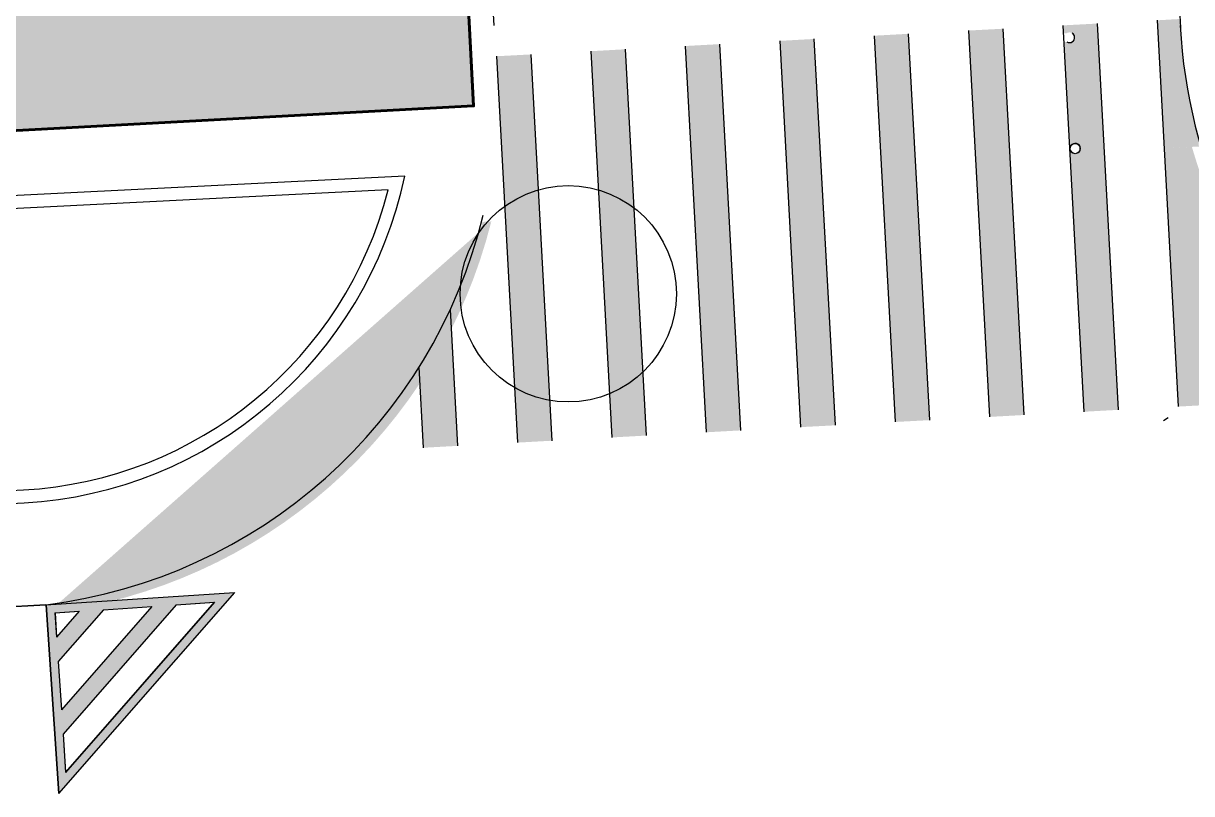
# Model space of a CAD drawing. Header units: millimetres. Extents: x 34038 to 35840, y 10511 to 10922.
# Drawn here: x 34276.26 to 34289.85, y 10790.72 to 10799.68 of the extents above; entities that cross this region are included whole.
import ezdxf

# ---------------------------------------------------------------- set-up
doc = ezdxf.new("R2010")
doc.units = ezdxf.units.MM
for name, color, linetype in [('_0', 7, 'Continuous'), ('GUIA', 7, 'Continuous'), ('MANTER', 150, 'Continuous'), ('PINTURA BRANCA', 7, 'Continuous'), ('piso2', 2, 'Continuous')]:
    doc.layers.add(name, color=color, linetype=linetype)
doc.layers.add('PROJEÇÃO DAS EDIFICAÇÕES', color=4, linetype='Continuous', lineweight=60)

# ---------------------------------------------------------------- blocks, each defined once
blk = doc.blocks.new('23')
at = {"layer": 'PINTURA BRANCA'}
h = blk.add_hatch(color=256, dxfattribs=at)
h.paths.add_polyline_path([(730.608, 869.115), (732.022, 867.701), (732.466, 867.701), (730.608, 869.559)], flags=16)
h.paths.add_polyline_path([(730.608, 868.832), (731.739, 867.701), (731.173, 867.701), (730.608, 868.266)], flags=16)
h.paths.add_polyline_path([(730.608, 867.984), (730.891, 867.701), (730.608, 867.701)], flags=16)
h.paths.add_polyline_path([(730.508, 869.801), (732.708, 867.601), (730.508, 867.601)])
edge = h.paths.add_edge_path(flags=0)
edge.add_line((730.608, 869.226), (730.608, 869.559))
for p, q in [((730.508, 867.601), (730.508, 869.801)), ((730.508, 869.801), (732.708, 867.601)), ((730.608, 869.115), (730.608, 869.559)), ((730.608, 869.226), (730.608, 869.559)), ((730.608, 869.559), (732.466, 867.701)), ((730.608, 869.115), (732.022, 867.701)), ((730.608, 868.266), (730.608, 868.832)), ((730.608, 868.832), (731.739, 867.701)), ((730.608, 868.266), (731.173, 867.701)), ((730.608, 867.701), (730.608, 867.984)), ((730.608, 867.984), (730.891, 867.701)), ((730.508, 867.601), (732.708, 867.601)), ((730.608, 867.701), (730.891, 867.701)), ((731.173, 867.701), (731.739, 867.701)), ((732.022, 867.701), (732.466, 867.701))]:
    blk.add_line(p, q, dxfattribs=at)

msp = doc.modelspace()

# ---------------------------------------------------------------- hatches: boundary and pattern name
at = {"layer": 'MANTER'}
h = msp.add_hatch(color=170, dxfattribs=at)
h.dxf.hatch_style = 1
h.paths.add_polyline_path([(34278.958, 10847.748), (34269.1, 10847.325), (34269.374, 10842.234), (34266.138, 10842.06), (34265.849, 10847.335), (34255.969, 10846.794), (34256.246, 10841.644), (34254.926, 10841.58), (34254.686, 10846.484), (34242.715, 10845.898), (34242.978, 10840.994), (34242.627, 10840.978), (34245.048, 10796.763), (34259.128, 10797.52), (34257.176, 10833.166), (34267.578, 10833.726), (34269.495, 10798.077), (34281.496, 10798.722)])
at = {"layer": 'PINTURA BRANCA'}
h = msp.add_hatch(color=256, dxfattribs=at)
h.paths.add_polyline_path([(34282.188, 10798.895), (34281.789, 10798.874), (34281.794, 10798.775), (34282.193, 10798.796)])
h.paths.add_polyline_path([(34283.297, 10798.755), (34282.898, 10798.734), (34282.963, 10797.542), (34283.362, 10797.564)])
h.paths.add_polyline_path([(34291.165, 10795.882), (34291.156, 10796.044, -0.02977), (34290.725, 10796.613), (34290.735, 10796.421, 0.028282)])
h.paths.add_polyline_path([(34290.797, 10795.285), (34291.197, 10795.307), (34291.165, 10795.882, -0.028282), (34290.735, 10796.421)])
h.paths.add_polyline_path([(34289.951, 10797.941, -0.013093), (34289.854, 10798.246), (34289.535, 10798.229), (34289.699, 10795.225), (34290.098, 10795.247)])
h.paths.add_polyline_path([(34288.836, 10798.193), (34288.531, 10798.177, -0.301511), (34288.465, 10798.174), (34288.437, 10798.173), (34288.6, 10795.165), (34289, 10795.187)])
h.paths.add_polyline_path([(34287.502, 10795.105), (34287.901, 10795.127), (34287.738, 10798.136), (34287.599, 10798.129), (34287.527, 10799.521), (34287.662, 10799.528), (34287.657, 10799.62), (34287.257, 10799.599)])
h.paths.add_polyline_path([(34286.404, 10795.046), (34286.803, 10795.067), (34286.558, 10799.561), (34286.159, 10799.539)])
h.paths.add_polyline_path([(34285.46, 10799.501), (34285.061, 10799.479), (34285.305, 10794.986), (34285.705, 10795.007)])
h.paths.add_polyline_path([(34284.362, 10799.441), (34283.962, 10799.419), (34284.207, 10794.926), (34284.606, 10794.948)])
h.paths.add_polyline_path([(34283.368, 10797.464), (34282.968, 10797.442), (34283.109, 10794.866), (34283.508, 10794.888)])
h.paths.add_polyline_path([(34282.01, 10794.806), (34282.41, 10794.828), (34282.269, 10797.406), (34281.87, 10797.386)])
h.paths.add_polyline_path([(34282.199, 10798.696), (34281.876, 10798.679, -0.023646), (34281.831, 10798.104), (34281.864, 10797.483), (34282.264, 10797.504)])
h.paths.add_polyline_path([(34282.165, 10799.321), (34281.765, 10799.3), (34281.789, 10798.874), (34282.188, 10798.895)])
h.paths.add_polyline_path([(34282.199, 10798.696), (34282.193, 10798.796), (34281.794, 10798.775), (34281.831, 10798.104, 0.023646), (34281.876, 10798.679)])
h.paths.add_polyline_path([(34282.269, 10797.406), (34282.264, 10797.504), (34281.864, 10797.483), (34281.87, 10797.386)])
h.paths.add_polyline_path([(34282.963, 10797.542), (34282.968, 10797.442), (34283.368, 10797.464), (34283.362, 10797.564)])
h.paths.add_polyline_path([(34282.892, 10798.834), (34282.898, 10798.734), (34283.297, 10798.755), (34283.292, 10798.855)])
h.paths.add_polyline_path([(34282.887, 10798.931), (34282.892, 10798.834), (34283.292, 10798.855), (34283.287, 10798.952)])
h.paths.add_polyline_path([(34283.287, 10798.952), (34283.263, 10799.381), (34282.864, 10799.359), (34282.887, 10798.931)])
h.paths.add_polyline_path([(34287.632, 10799.426), (34287.667, 10799.428), (34287.662, 10799.528), (34287.527, 10799.521), (34287.599, 10798.129), (34287.738, 10798.136), (34287.732, 10798.236), (34287.694, 10798.234)], flags=17)
h.paths.add_polyline_path([(34287.667, 10799.428), (34287.632, 10799.426), (34287.694, 10798.234), (34287.732, 10798.236)], flags=16)
h.paths.add_polyline_path([(34288.555, 10798.226, -0.237732), (34288.531, 10798.177), (34288.836, 10798.193), (34288.766, 10799.485), (34288.464, 10799.469, -0.301511), (34288.398, 10799.466), (34288.366, 10799.464), (34288.431, 10798.272), (34288.46, 10798.274, -0.301511), (34288.526, 10798.277, -0.265118)])
h.paths.add_polyline_path([(34288.76, 10799.585), (34288.755, 10799.68), (34288.356, 10799.659), (34288.361, 10799.564), (34288.393, 10799.566, -0.301511), (34288.459, 10799.569)])
h.paths.add_polyline_path([(34288.766, 10799.485), (34288.76, 10799.585), (34288.459, 10799.569, -0.265118), (34288.489, 10799.518, -0.237732), (34288.464, 10799.469)])
h.paths.add_polyline_path([(34289.935, 10798.25), (34289.929, 10798.347, -0.054485), (34289.72, 10799.634), (34289.459, 10799.621), (34289.535, 10798.229)])
h.paths.add_polyline_path([(34289.454, 10799.718), (34289.459, 10799.621), (34289.72, 10799.634, -0.000944), (34289.719, 10799.657), (34289.715, 10799.733)])
h.paths.add_polyline_path([(34281.236, 10796.147, -0.030275), (34280.87, 10795.511), (34280.912, 10794.746), (34281.311, 10794.768)])
h.paths.add_polyline_path([(34280.861, 10795.682), (34280.87, 10795.511, 0.030275), (34281.236, 10796.147), (34281.225, 10796.353, -0.031857)])
h = msp.add_hatch(color=2, dxfattribs=at)
edge = h.paths.add_edge_path()
edge.add_line((34281.6, 10797.373), (34281.701, 10797.378))
edge.add_arc((34275.81, 10798.855), 6.074, 276.9006, 345.9178, ccw=False)
edge.add_line((34276.54, 10792.826), (34276.534, 10792.92))
edge.add_arc((34275.792, 10798.872), 5.998, 277.1037, 345.5227)
h = msp.add_hatch(color=256, dxfattribs=at)
h.paths.add_polyline_path([(34278.036, 10792.919), (34276.719, 10791.414), (34276.748, 10790.97), (34278.479, 10792.948)], flags=16)
h.paths.add_polyline_path([(34277.753, 10792.9), (34276.7, 10791.696), (34276.662, 10792.26), (34277.189, 10792.862)], flags=16)
h.paths.add_polyline_path([(34276.907, 10792.844), (34276.643, 10792.543), (34276.624, 10792.825)], flags=16)
h.paths.add_polyline_path([(34278.713, 10793.064), (34276.664, 10790.723), (34276.518, 10792.918)])
edge = h.paths.add_edge_path(flags=0)
edge.add_line((34278.146, 10792.926), (34278.479, 10792.948))
h = msp.add_hatch(color=256, dxfattribs=at)
h.paths.add_polyline_path([(34278.036, 10792.919), (34276.719, 10791.414), (34276.748, 10790.97), (34278.479, 10792.948)], flags=16)
h.paths.add_polyline_path([(34277.753, 10792.9), (34276.7, 10791.696), (34276.662, 10792.26), (34277.189, 10792.862)], flags=16)
h.paths.add_polyline_path([(34276.907, 10792.844), (34276.643, 10792.543), (34276.624, 10792.825)], flags=16)
h.paths.add_polyline_path([(34278.713, 10793.064), (34276.664, 10790.723), (34276.518, 10792.918)])
edge = h.paths.add_edge_path(flags=0)
edge.add_line((34278.146, 10792.926), (34278.479, 10792.948))
h = msp.add_hatch(color=256, dxfattribs=at)
h.paths.add_polyline_path([(34278.036, 10792.919), (34276.719, 10791.414), (34276.748, 10790.97), (34278.479, 10792.948)], flags=16)
h.paths.add_polyline_path([(34277.753, 10792.9), (34276.7, 10791.696), (34276.662, 10792.26), (34277.189, 10792.862)], flags=16)
h.paths.add_polyline_path([(34276.907, 10792.844), (34276.643, 10792.543), (34276.624, 10792.825)], flags=16)
h.paths.add_polyline_path([(34278.713, 10793.064), (34276.664, 10790.723), (34276.518, 10792.918)])
edge = h.paths.add_edge_path(flags=0)
edge.add_line((34278.146, 10792.926), (34278.479, 10792.948))
h = msp.add_hatch(color=256, dxfattribs=at)
h.paths.add_polyline_path([(34278.036, 10792.919), (34276.719, 10791.414), (34276.748, 10790.97), (34278.479, 10792.948)], flags=16)
h.paths.add_polyline_path([(34277.753, 10792.9), (34276.7, 10791.696), (34276.662, 10792.26), (34277.189, 10792.862)], flags=16)
h.paths.add_polyline_path([(34276.907, 10792.844), (34276.643, 10792.543), (34276.624, 10792.825)], flags=16)
h.paths.add_polyline_path([(34278.713, 10793.064), (34276.664, 10790.723), (34276.518, 10792.918)])
edge = h.paths.add_edge_path(flags=0)
edge.add_line((34278.146, 10792.926), (34278.479, 10792.948))
h = msp.add_hatch(color=256, dxfattribs=at)
h.paths.add_polyline_path([(34278.036, 10792.919), (34276.719, 10791.414), (34276.748, 10790.97), (34278.479, 10792.948)], flags=16)
h.paths.add_polyline_path([(34277.753, 10792.9), (34276.7, 10791.696), (34276.662, 10792.26), (34277.189, 10792.862)], flags=16)
h.paths.add_polyline_path([(34276.907, 10792.844), (34276.643, 10792.543), (34276.624, 10792.825)], flags=16)
h.paths.add_polyline_path([(34278.713, 10793.064), (34276.664, 10790.723), (34276.518, 10792.918)])
edge = h.paths.add_edge_path(flags=0)
edge.add_line((34278.146, 10792.926), (34278.479, 10792.948))
h = msp.add_hatch(color=256, dxfattribs=at)
h.paths.add_polyline_path([(34278.036, 10792.919), (34276.719, 10791.414), (34276.748, 10790.97), (34278.479, 10792.948)], flags=16)
h.paths.add_polyline_path([(34277.753, 10792.9), (34276.7, 10791.696), (34276.662, 10792.26), (34277.189, 10792.862)], flags=16)
h.paths.add_polyline_path([(34276.907, 10792.844), (34276.643, 10792.543), (34276.624, 10792.825)], flags=16)
h.paths.add_polyline_path([(34278.713, 10793.064), (34276.664, 10790.723), (34276.518, 10792.918)])
edge = h.paths.add_edge_path(flags=0)
edge.add_line((34278.146, 10792.926), (34278.479, 10792.948))
h = msp.add_hatch(color=256, dxfattribs=at)
h.paths.add_polyline_path([(34278.036, 10792.919), (34276.719, 10791.414), (34276.748, 10790.97), (34278.479, 10792.948)], flags=16)
h.paths.add_polyline_path([(34277.753, 10792.9), (34276.7, 10791.696), (34276.662, 10792.26), (34277.189, 10792.862)], flags=16)
h.paths.add_polyline_path([(34276.907, 10792.844), (34276.643, 10792.543), (34276.624, 10792.825)], flags=16)
h.paths.add_polyline_path([(34278.713, 10793.064), (34276.664, 10790.723), (34276.518, 10792.918)])
edge = h.paths.add_edge_path(flags=0)
edge.add_line((34278.146, 10792.926), (34278.479, 10792.948))
h = msp.add_hatch(color=256, dxfattribs=at)
h.paths.add_polyline_path([(34278.036, 10792.919), (34276.719, 10791.414), (34276.748, 10790.97), (34278.479, 10792.948)], flags=16)
h.paths.add_polyline_path([(34277.753, 10792.9), (34276.7, 10791.696), (34276.662, 10792.26), (34277.189, 10792.862)], flags=16)
h.paths.add_polyline_path([(34276.907, 10792.844), (34276.643, 10792.543), (34276.624, 10792.825)], flags=16)
h.paths.add_polyline_path([(34278.713, 10793.064), (34276.664, 10790.723), (34276.518, 10792.918)])
edge = h.paths.add_edge_path(flags=0)
edge.add_line((34278.146, 10792.926), (34278.479, 10792.948))
h = msp.add_hatch(color=256, dxfattribs=at)
h.paths.add_polyline_path([(34278.036, 10792.919), (34276.719, 10791.414), (34276.748, 10790.97), (34278.479, 10792.948)], flags=16)
h.paths.add_polyline_path([(34277.753, 10792.9), (34276.7, 10791.696), (34276.662, 10792.26), (34277.189, 10792.862)], flags=16)
h.paths.add_polyline_path([(34276.907, 10792.844), (34276.643, 10792.543), (34276.624, 10792.825)], flags=16)
h.paths.add_polyline_path([(34278.713, 10793.064), (34276.664, 10790.723), (34276.518, 10792.918)])
edge = h.paths.add_edge_path(flags=0)
edge.add_line((34278.146, 10792.926), (34278.479, 10792.948))
h = msp.add_hatch(color=256, dxfattribs=at)
h.paths.add_polyline_path([(34278.036, 10792.919), (34276.719, 10791.414), (34276.748, 10790.97), (34278.479, 10792.948)], flags=16)
h.paths.add_polyline_path([(34277.753, 10792.9), (34276.7, 10791.696), (34276.662, 10792.26), (34277.189, 10792.862)], flags=16)
h.paths.add_polyline_path([(34276.907, 10792.844), (34276.643, 10792.543), (34276.624, 10792.825)], flags=16)
h.paths.add_polyline_path([(34278.713, 10793.064), (34276.664, 10790.723), (34276.518, 10792.918)])
edge = h.paths.add_edge_path(flags=0)
edge.add_line((34278.146, 10792.926), (34278.479, 10792.948))
h = msp.add_hatch(color=256, dxfattribs=at)
h.paths.add_polyline_path([(34278.036, 10792.919), (34276.719, 10791.414), (34276.748, 10790.97), (34278.479, 10792.948)], flags=16)
h.paths.add_polyline_path([(34277.753, 10792.9), (34276.7, 10791.696), (34276.662, 10792.26), (34277.189, 10792.862)], flags=16)
h.paths.add_polyline_path([(34276.907, 10792.844), (34276.643, 10792.543), (34276.624, 10792.825)], flags=16)
h.paths.add_polyline_path([(34278.713, 10793.064), (34276.664, 10790.723), (34276.518, 10792.918)])
edge = h.paths.add_edge_path(flags=0)
edge.add_line((34278.146, 10792.926), (34278.479, 10792.948))
h = msp.add_hatch(color=256, dxfattribs=at)
h.paths.add_polyline_path([(34278.036, 10792.919), (34276.719, 10791.414), (34276.748, 10790.97), (34278.479, 10792.948)], flags=16)
h.paths.add_polyline_path([(34277.753, 10792.9), (34276.7, 10791.696), (34276.662, 10792.26), (34277.189, 10792.862)], flags=16)
h.paths.add_polyline_path([(34276.907, 10792.844), (34276.643, 10792.543), (34276.624, 10792.825)], flags=16)
h.paths.add_polyline_path([(34278.713, 10793.064), (34276.664, 10790.723), (34276.518, 10792.918)])
edge = h.paths.add_edge_path(flags=0)
edge.add_line((34278.146, 10792.926), (34278.479, 10792.948))
h = msp.add_hatch(color=256, dxfattribs=at)
h.paths.add_polyline_path([(34278.036, 10792.919), (34276.719, 10791.414), (34276.748, 10790.97), (34278.479, 10792.948)], flags=16)
h.paths.add_polyline_path([(34277.753, 10792.9), (34276.7, 10791.696), (34276.662, 10792.26), (34277.189, 10792.862)], flags=16)
h.paths.add_polyline_path([(34276.907, 10792.844), (34276.643, 10792.543), (34276.624, 10792.825)], flags=16)
h.paths.add_polyline_path([(34278.713, 10793.064), (34276.664, 10790.723), (34276.518, 10792.918)])
edge = h.paths.add_edge_path(flags=0)
edge.add_line((34278.146, 10792.926), (34278.479, 10792.948))
h = msp.add_hatch(color=256, dxfattribs=at)
h.paths.add_polyline_path([(34278.036, 10792.919), (34276.719, 10791.414), (34276.748, 10790.97), (34278.479, 10792.948)], flags=16)
h.paths.add_polyline_path([(34277.753, 10792.9), (34276.7, 10791.696), (34276.662, 10792.26), (34277.189, 10792.862)], flags=16)
h.paths.add_polyline_path([(34276.907, 10792.844), (34276.643, 10792.543), (34276.624, 10792.825)], flags=16)
h.paths.add_polyline_path([(34278.713, 10793.064), (34276.664, 10790.723), (34276.518, 10792.918)])
edge = h.paths.add_edge_path(flags=0)
edge.add_line((34278.146, 10792.926), (34278.479, 10792.948))
h = msp.add_hatch(color=256, dxfattribs=at)
h.paths.add_polyline_path([(34278.036, 10792.919), (34276.719, 10791.414), (34276.748, 10790.97), (34278.479, 10792.948)], flags=16)
h.paths.add_polyline_path([(34277.753, 10792.9), (34276.7, 10791.696), (34276.662, 10792.26), (34277.189, 10792.862)], flags=16)
h.paths.add_polyline_path([(34276.907, 10792.844), (34276.643, 10792.543), (34276.624, 10792.825)], flags=16)
h.paths.add_polyline_path([(34278.713, 10793.064), (34276.664, 10790.723), (34276.518, 10792.918)])
edge = h.paths.add_edge_path(flags=0)
edge.add_line((34278.146, 10792.926), (34278.479, 10792.948))
h = msp.add_hatch(color=256, dxfattribs=at)
h.paths.add_polyline_path([(34278.036, 10792.919), (34276.719, 10791.414), (34276.748, 10790.97), (34278.479, 10792.948)], flags=16)
h.paths.add_polyline_path([(34277.753, 10792.9), (34276.7, 10791.696), (34276.662, 10792.26), (34277.189, 10792.862)], flags=16)
h.paths.add_polyline_path([(34276.907, 10792.844), (34276.643, 10792.543), (34276.624, 10792.825)], flags=16)
h.paths.add_polyline_path([(34278.713, 10793.064), (34276.664, 10790.723), (34276.518, 10792.918)])
edge = h.paths.add_edge_path(flags=0)
edge.add_line((34278.146, 10792.926), (34278.479, 10792.948))
h = msp.add_hatch(color=256, dxfattribs=at)
h.paths.add_polyline_path([(34278.036, 10792.919), (34276.719, 10791.414), (34276.748, 10790.97), (34278.479, 10792.948)], flags=16)
h.paths.add_polyline_path([(34277.753, 10792.9), (34276.7, 10791.696), (34276.662, 10792.26), (34277.189, 10792.862)], flags=16)
h.paths.add_polyline_path([(34276.907, 10792.844), (34276.643, 10792.543), (34276.624, 10792.825)], flags=16)
h.paths.add_polyline_path([(34278.713, 10793.064), (34276.664, 10790.723), (34276.518, 10792.918)])
edge = h.paths.add_edge_path(flags=0)
edge.add_line((34278.146, 10792.926), (34278.479, 10792.948))
h = msp.add_hatch(color=256, dxfattribs=at)
h.paths.add_polyline_path([(34278.036, 10792.919), (34276.719, 10791.414), (34276.748, 10790.97), (34278.479, 10792.948)], flags=16)
h.paths.add_polyline_path([(34277.753, 10792.9), (34276.7, 10791.696), (34276.662, 10792.26), (34277.189, 10792.862)], flags=16)
h.paths.add_polyline_path([(34276.907, 10792.844), (34276.643, 10792.543), (34276.624, 10792.825)], flags=16)
h.paths.add_polyline_path([(34278.713, 10793.064), (34276.664, 10790.723), (34276.518, 10792.918)])
edge = h.paths.add_edge_path(flags=0)
edge.add_line((34278.146, 10792.926), (34278.479, 10792.948))
h = msp.add_hatch(color=256, dxfattribs=at)
h.paths.add_polyline_path([(34278.036, 10792.919), (34276.719, 10791.414), (34276.748, 10790.97), (34278.479, 10792.948)], flags=16)
h.paths.add_polyline_path([(34277.753, 10792.9), (34276.7, 10791.696), (34276.662, 10792.26), (34277.189, 10792.862)], flags=16)
h.paths.add_polyline_path([(34276.907, 10792.844), (34276.643, 10792.543), (34276.624, 10792.825)], flags=16)
h.paths.add_polyline_path([(34278.713, 10793.064), (34276.664, 10790.723), (34276.518, 10792.918)])
edge = h.paths.add_edge_path(flags=0)
edge.add_line((34278.146, 10792.926), (34278.479, 10792.948))
h = msp.add_hatch(color=256, dxfattribs=at)
h.paths.add_polyline_path([(34278.036, 10792.919), (34276.719, 10791.414), (34276.748, 10790.97), (34278.479, 10792.948)], flags=16)
h.paths.add_polyline_path([(34277.753, 10792.9), (34276.7, 10791.696), (34276.662, 10792.26), (34277.189, 10792.862)], flags=16)
h.paths.add_polyline_path([(34276.907, 10792.844), (34276.643, 10792.543), (34276.624, 10792.825)], flags=16)
h.paths.add_polyline_path([(34278.713, 10793.064), (34276.664, 10790.723), (34276.518, 10792.918)])
edge = h.paths.add_edge_path(flags=0)
edge.add_line((34278.146, 10792.926), (34278.479, 10792.948))
h = msp.add_hatch(color=256, dxfattribs=at)
h.paths.add_polyline_path([(34278.036, 10792.919), (34276.719, 10791.414), (34276.748, 10790.97), (34278.479, 10792.948)], flags=16)
h.paths.add_polyline_path([(34277.753, 10792.9), (34276.7, 10791.696), (34276.662, 10792.26), (34277.189, 10792.862)], flags=16)
h.paths.add_polyline_path([(34276.907, 10792.844), (34276.643, 10792.543), (34276.624, 10792.825)], flags=16)
h.paths.add_polyline_path([(34278.713, 10793.064), (34276.664, 10790.723), (34276.518, 10792.918)])
edge = h.paths.add_edge_path(flags=0)
edge.add_line((34278.146, 10792.926), (34278.479, 10792.948))
h = msp.add_hatch(color=256, dxfattribs=at)
h.paths.add_polyline_path([(34278.036, 10792.919), (34276.719, 10791.414), (34276.748, 10790.97), (34278.479, 10792.948)], flags=16)
h.paths.add_polyline_path([(34277.753, 10792.9), (34276.7, 10791.696), (34276.662, 10792.26), (34277.189, 10792.862)], flags=16)
h.paths.add_polyline_path([(34276.907, 10792.844), (34276.643, 10792.543), (34276.624, 10792.825)], flags=16)
h.paths.add_polyline_path([(34278.713, 10793.064), (34276.664, 10790.723), (34276.518, 10792.918)])
edge = h.paths.add_edge_path(flags=0)
edge.add_line((34278.146, 10792.926), (34278.479, 10792.948))
h = msp.add_hatch(color=256, dxfattribs=at)
h.paths.add_polyline_path([(34278.036, 10792.919), (34276.719, 10791.414), (34276.748, 10790.97), (34278.479, 10792.948)], flags=16)
h.paths.add_polyline_path([(34277.753, 10792.9), (34276.7, 10791.696), (34276.662, 10792.26), (34277.189, 10792.862)], flags=16)
h.paths.add_polyline_path([(34276.907, 10792.844), (34276.643, 10792.543), (34276.624, 10792.825)], flags=16)
h.paths.add_polyline_path([(34278.713, 10793.064), (34276.664, 10790.723), (34276.518, 10792.918)])
edge = h.paths.add_edge_path(flags=0)
edge.add_line((34278.146, 10792.926), (34278.479, 10792.948))
h = msp.add_hatch(color=256, dxfattribs=at)
h.paths.add_polyline_path([(34278.036, 10792.919), (34276.719, 10791.414), (34276.748, 10790.97), (34278.479, 10792.948)], flags=16)
h.paths.add_polyline_path([(34277.753, 10792.9), (34276.7, 10791.696), (34276.662, 10792.26), (34277.189, 10792.862)], flags=16)
h.paths.add_polyline_path([(34276.907, 10792.844), (34276.643, 10792.543), (34276.624, 10792.825)], flags=16)
h.paths.add_polyline_path([(34278.713, 10793.064), (34276.664, 10790.723), (34276.518, 10792.918)])
edge = h.paths.add_edge_path(flags=0)
edge.add_line((34278.146, 10792.926), (34278.479, 10792.948))
h = msp.add_hatch(color=256, dxfattribs=at)
h.paths.add_polyline_path([(34278.036, 10792.919), (34276.719, 10791.414), (34276.748, 10790.97), (34278.479, 10792.948)], flags=16)
h.paths.add_polyline_path([(34277.753, 10792.9), (34276.7, 10791.696), (34276.662, 10792.26), (34277.189, 10792.862)], flags=16)
h.paths.add_polyline_path([(34276.907, 10792.844), (34276.643, 10792.543), (34276.624, 10792.825)], flags=16)
h.paths.add_polyline_path([(34278.713, 10793.064), (34276.664, 10790.723), (34276.518, 10792.918)])
edge = h.paths.add_edge_path(flags=0)
edge.add_line((34278.146, 10792.926), (34278.479, 10792.948))
h = msp.add_hatch(color=256, dxfattribs=at)
h.paths.add_polyline_path([(34278.036, 10792.919), (34276.719, 10791.414), (34276.748, 10790.97), (34278.479, 10792.948)], flags=16)
h.paths.add_polyline_path([(34277.753, 10792.9), (34276.7, 10791.696), (34276.662, 10792.26), (34277.189, 10792.862)], flags=16)
h.paths.add_polyline_path([(34276.907, 10792.844), (34276.643, 10792.543), (34276.624, 10792.825)], flags=16)
h.paths.add_polyline_path([(34278.713, 10793.064), (34276.664, 10790.723), (34276.518, 10792.918)])
edge = h.paths.add_edge_path(flags=0)
edge.add_line((34278.146, 10792.926), (34278.479, 10792.948))
h = msp.add_hatch(color=256, dxfattribs=at)
h.paths.add_polyline_path([(34278.036, 10792.919), (34276.719, 10791.414), (34276.748, 10790.97), (34278.479, 10792.948)], flags=16)
h.paths.add_polyline_path([(34277.753, 10792.9), (34276.7, 10791.696), (34276.662, 10792.26), (34277.189, 10792.862)], flags=16)
h.paths.add_polyline_path([(34276.907, 10792.844), (34276.643, 10792.543), (34276.624, 10792.825)], flags=16)
h.paths.add_polyline_path([(34278.713, 10793.064), (34276.664, 10790.723), (34276.518, 10792.918)])
edge = h.paths.add_edge_path(flags=0)
edge.add_line((34278.146, 10792.926), (34278.479, 10792.948))
h = msp.add_hatch(color=256, dxfattribs=at)
h.paths.add_polyline_path([(34278.036, 10792.919), (34276.719, 10791.414), (34276.748, 10790.97), (34278.479, 10792.948)], flags=16)
h.paths.add_polyline_path([(34277.753, 10792.9), (34276.7, 10791.696), (34276.662, 10792.26), (34277.189, 10792.862)], flags=16)
h.paths.add_polyline_path([(34276.907, 10792.844), (34276.643, 10792.543), (34276.624, 10792.825)], flags=16)
h.paths.add_polyline_path([(34278.713, 10793.064), (34276.664, 10790.723), (34276.518, 10792.918)])
edge = h.paths.add_edge_path(flags=0)
edge.add_line((34278.146, 10792.926), (34278.479, 10792.948))
h = msp.add_hatch(color=256, dxfattribs=at)
h.paths.add_polyline_path([(34278.036, 10792.919), (34276.719, 10791.414), (34276.748, 10790.97), (34278.479, 10792.948)], flags=16)
h.paths.add_polyline_path([(34277.753, 10792.9), (34276.7, 10791.696), (34276.662, 10792.26), (34277.189, 10792.862)], flags=16)
h.paths.add_polyline_path([(34276.907, 10792.844), (34276.643, 10792.543), (34276.624, 10792.825)], flags=16)
h.paths.add_polyline_path([(34278.713, 10793.064), (34276.664, 10790.723), (34276.518, 10792.918)])
edge = h.paths.add_edge_path(flags=0)
edge.add_line((34278.146, 10792.926), (34278.479, 10792.948))
h = msp.add_hatch(color=256, dxfattribs=at)
h.paths.add_polyline_path([(34278.036, 10792.919), (34276.719, 10791.414), (34276.748, 10790.97), (34278.479, 10792.948)], flags=16)
h.paths.add_polyline_path([(34277.753, 10792.9), (34276.7, 10791.696), (34276.662, 10792.26), (34277.189, 10792.862)], flags=16)
h.paths.add_polyline_path([(34276.907, 10792.844), (34276.643, 10792.543), (34276.624, 10792.825)], flags=16)
h.paths.add_polyline_path([(34278.713, 10793.064), (34276.664, 10790.723), (34276.518, 10792.918)])
edge = h.paths.add_edge_path(flags=0)
edge.add_line((34278.146, 10792.926), (34278.479, 10792.948))
h = msp.add_hatch(color=256, dxfattribs=at)
h.paths.add_polyline_path([(34278.036, 10792.919), (34276.719, 10791.414), (34276.748, 10790.97), (34278.479, 10792.948)], flags=16)
h.paths.add_polyline_path([(34277.753, 10792.9), (34276.7, 10791.696), (34276.662, 10792.26), (34277.189, 10792.862)], flags=16)
h.paths.add_polyline_path([(34276.907, 10792.844), (34276.643, 10792.543), (34276.624, 10792.825)], flags=16)
h.paths.add_polyline_path([(34278.713, 10793.064), (34276.664, 10790.723), (34276.518, 10792.918)])
edge = h.paths.add_edge_path(flags=0)
edge.add_line((34278.146, 10792.926), (34278.479, 10792.948))
h = msp.add_hatch(color=256, dxfattribs=at)
h.paths.add_polyline_path([(34278.036, 10792.919), (34276.719, 10791.414), (34276.748, 10790.97), (34278.479, 10792.948)], flags=16)
h.paths.add_polyline_path([(34277.753, 10792.9), (34276.7, 10791.696), (34276.662, 10792.26), (34277.189, 10792.862)], flags=16)
h.paths.add_polyline_path([(34276.907, 10792.844), (34276.643, 10792.543), (34276.624, 10792.825)], flags=16)
h.paths.add_polyline_path([(34278.713, 10793.064), (34276.664, 10790.723), (34276.518, 10792.918)])
edge = h.paths.add_edge_path(flags=0)
edge.add_line((34278.146, 10792.926), (34278.479, 10792.948))

# ---------------------------------------------------------------- linework, layer by layer
at = {"color": 7}
for p, q in [((34280.694, 10797.905), (34270.243, 10797.383)), ((34280.502, 10797.745), (34270.4, 10797.24))]:
    msp.add_line(p, q, dxfattribs=at)
at = {"layer": '_0'}
for q in [(34271.677, 10792.649), (34276.669, 10790.724), (34276.669, 10790.724)]:
    msp.add_line((34276.518, 10792.918), q, dxfattribs=at)
at = {"layer": 'GUIA'}
msp.add_line((34286.625, 10859.653), (34289.72, 10799.633), dxfattribs=at)
at = {"layer": 'GUIA', "color": 7, "linetype": 'Continuous'}
for p, q in [((34270.563, 10793.938), (34276.257, 10794.256)), ((34270.421, 10793.78), (34276.265, 10794.106))]:
    msp.add_line(p, q, dxfattribs=at)
at = {"layer": 'GUIA', "linetype": 'Continuous'}
msp.add_line((34269.134, 10792.507), (34276.518, 10792.918), dxfattribs=at)
at = {"layer": 'GUIA', "color": 7, "linetype": 'Continuous'}
for radius, end in [(4.8, 348.0581), (4.65, 345.6438)]:
    msp.add_arc((34275.998, 10798.898), radius, 273.1941, end, dxfattribs=at)
at = {"layer": 'MANTER'}
msp.add_lwpolyline([(34269.495, 10798.077), (34281.496, 10798.722), (34278.958, 10847.748), (34269.1, 10847.325), (34269.374, 10842.234), (34266.138, 10842.06), (34265.849, 10847.335), (34255.969, 10846.794), (34256.246, 10841.644), (34254.926, 10841.58), (34254.686, 10846.484), (34242.715, 10845.898), (34242.978, 10840.994), (34242.627, 10840.978), (34245.048, 10796.763), (34259.128, 10797.52), (34257.176, 10833.166), (34267.578, 10833.726), (34269.495, 10798.077)], dxfattribs=at)
at = {"layer": 'PINTURA BRANCA'}
for p, q in [((34279.014, 10849.528), (34281.73, 10799.659)), ((34289.579, 10795.093), (34289.525, 10795.061)), ((34276.518, 10792.918), (34278.713, 10793.064)), ((34276.518, 10792.918), (34278.713, 10793.064)), ((34276.518, 10792.918), (34278.713, 10793.064)), ((34276.518, 10792.918), (34278.713, 10793.064)), ((34276.518, 10792.918), (34278.713, 10793.064)), ((34276.518, 10792.918), (34278.713, 10793.064)), ((34276.518, 10792.918), (34278.713, 10793.064)), ((34276.518, 10792.918), (34278.713, 10793.064)), ((34276.518, 10792.918), (34278.713, 10793.064)), ((34276.518, 10792.918), (34278.713, 10793.064)), ((34276.518, 10792.918), (34278.713, 10793.064)), ((34276.518, 10792.918), (34278.713, 10793.064)), ((34276.518, 10792.918), (34278.713, 10793.064)), ((34276.518, 10792.918), (34278.713, 10793.064)), ((34276.518, 10792.918), (34278.713, 10793.064)), ((34276.518, 10792.918), (34278.713, 10793.064)), ((34276.518, 10792.918), (34278.713, 10793.064)), ((34276.518, 10792.918), (34278.713, 10793.064)), ((34276.518, 10792.918), (34278.713, 10793.064)), ((34276.518, 10792.918), (34278.713, 10793.064)), ((34276.518, 10792.918), (34278.713, 10793.064)), ((34276.518, 10792.918), (34278.713, 10793.064)), ((34276.518, 10792.918), (34278.713, 10793.064)), ((34276.518, 10792.918), (34278.713, 10793.064)), ((34276.518, 10792.918), (34278.713, 10793.064)), ((34276.518, 10792.918), (34278.713, 10793.064)), ((34276.518, 10792.918), (34278.713, 10793.064)), ((34276.518, 10792.918), (34278.713, 10793.064)), ((34276.518, 10792.918), (34278.713, 10793.064)), ((34276.518, 10792.918), (34278.713, 10793.064)), ((34276.518, 10792.918), (34278.713, 10793.064)), ((34276.518, 10792.918), (34278.713, 10793.064)), ((34278.713, 10793.064), (34276.664, 10790.723)), ((34278.713, 10793.064), (34276.664, 10790.723)), ((34278.713, 10793.064), (34276.664, 10790.723)), ((34278.713, 10793.064), (34276.664, 10790.723)), ((34278.713, 10793.064), (34276.664, 10790.723)), ((34278.713, 10793.064), (34276.664, 10790.723)), ((34278.713, 10793.064), (34276.664, 10790.723)), ((34278.713, 10793.064), (34276.664, 10790.723)), ((34278.713, 10793.064), (34276.664, 10790.723)), ((34278.713, 10793.064), (34276.664, 10790.723)), ((34278.713, 10793.064), (34276.664, 10790.723)), ((34278.713, 10793.064), (34276.664, 10790.723)), ((34278.713, 10793.064), (34276.664, 10790.723)), ((34278.713, 10793.064), (34276.664, 10790.723)), ((34278.713, 10793.064), (34276.664, 10790.723)), ((34278.713, 10793.064), (34276.664, 10790.723)), ((34278.713, 10793.064), (34276.664, 10790.723)), ((34278.713, 10793.064), (34276.664, 10790.723)), ((34278.713, 10793.064), (34276.664, 10790.723)), ((34278.713, 10793.064), (34276.664, 10790.723)), ((34278.713, 10793.064), (34276.664, 10790.723)), ((34278.713, 10793.064), (34276.664, 10790.723)), ((34278.713, 10793.064), (34276.664, 10790.723)), ((34278.713, 10793.064), (34276.664, 10790.723)), ((34278.713, 10793.064), (34276.664, 10790.723)), ((34278.713, 10793.064), (34276.664, 10790.723)), ((34278.713, 10793.064), (34276.664, 10790.723)), ((34278.713, 10793.064), (34276.664, 10790.723)), ((34278.713, 10793.064), (34276.664, 10790.723)), ((34278.713, 10793.064), (34276.664, 10790.723)), ((34278.713, 10793.064), (34276.664, 10790.723)), ((34278.713, 10793.064), (34276.664, 10790.723)), ((34276.518, 10792.918), (34276.664, 10790.723)), ((34276.518, 10792.918), (34276.664, 10790.723)), ((34276.518, 10792.918), (34276.664, 10790.723)), ((34276.518, 10792.918), (34276.664, 10790.723)), ((34276.518, 10792.918), (34276.664, 10790.723)), ((34276.518, 10792.918), (34276.664, 10790.723)), ((34276.518, 10792.918), (34276.664, 10790.723)), ((34276.518, 10792.918), (34276.664, 10790.723)), ((34276.518, 10792.918), (34276.664, 10790.723)), ((34276.518, 10792.918), (34276.664, 10790.723)), ((34276.518, 10792.918), (34276.664, 10790.723)), ((34276.518, 10792.918), (34276.664, 10790.723)), ((34276.518, 10792.918), (34276.664, 10790.723)), ((34276.518, 10792.918), (34276.664, 10790.723)), ((34276.518, 10792.918), (34276.664, 10790.723)), ((34276.518, 10792.918), (34276.664, 10790.723)), ((34276.518, 10792.918), (34276.664, 10790.723)), ((34276.518, 10792.918), (34276.664, 10790.723)), ((34276.518, 10792.918), (34276.664, 10790.723)), ((34276.518, 10792.918), (34276.664, 10790.723)), ((34276.518, 10792.918), (34276.664, 10790.723)), ((34276.518, 10792.918), (34276.664, 10790.723)), ((34276.518, 10792.918), (34276.664, 10790.723)), ((34276.518, 10792.918), (34276.664, 10790.723)), ((34276.518, 10792.918), (34276.664, 10790.723)), ((34276.518, 10792.918), (34276.664, 10790.723)), ((34276.518, 10792.918), (34276.664, 10790.723)), ((34276.518, 10792.918), (34276.664, 10790.723)), ((34276.518, 10792.918), (34276.664, 10790.723)), ((34276.518, 10792.918), (34276.664, 10790.723)), ((34276.518, 10792.918), (34276.664, 10790.723)), ((34276.518, 10792.918), (34276.664, 10790.723)), ((34276.522, 10792.919), (34276.669, 10790.724)), ((34278.036, 10792.919), (34276.719, 10791.414)), ((34278.036, 10792.919), (34276.719, 10791.414)), ((34278.036, 10792.919), (34276.719, 10791.414)), ((34278.036, 10792.919), (34276.719, 10791.414)), ((34278.036, 10792.919), (34276.719, 10791.414)), ((34278.036, 10792.919), (34276.719, 10791.414)), ((34278.036, 10792.919), (34276.719, 10791.414)), ((34278.036, 10792.919), (34276.719, 10791.414)), ((34278.036, 10792.919), (34276.719, 10791.414)), ((34278.036, 10792.919), (34276.719, 10791.414)), ((34278.036, 10792.919), (34276.719, 10791.414)), ((34278.036, 10792.919), (34276.719, 10791.414)), ((34278.036, 10792.919), (34276.719, 10791.414)), ((34278.036, 10792.919), (34276.719, 10791.414)), ((34278.036, 10792.919), (34276.719, 10791.414)), ((34278.036, 10792.919), (34276.719, 10791.414)), ((34278.036, 10792.919), (34276.719, 10791.414)), ((34278.036, 10792.919), (34276.719, 10791.414)), ((34278.036, 10792.919), (34276.719, 10791.414)), ((34278.036, 10792.919), (34276.719, 10791.414)), ((34278.036, 10792.919), (34276.719, 10791.414)), ((34278.036, 10792.919), (34276.719, 10791.414)), ((34278.036, 10792.919), (34276.719, 10791.414)), ((34278.036, 10792.919), (34276.719, 10791.414)), ((34278.036, 10792.919), (34276.719, 10791.414)), ((34278.036, 10792.919), (34276.719, 10791.414)), ((34278.036, 10792.919), (34276.719, 10791.414)), ((34278.036, 10792.919), (34276.719, 10791.414)), ((34278.036, 10792.919), (34276.719, 10791.414)), ((34278.036, 10792.919), (34276.719, 10791.414)), ((34278.036, 10792.919), (34276.719, 10791.414)), ((34278.036, 10792.919), (34276.719, 10791.414)), ((34278.479, 10792.948), (34276.748, 10790.97)), ((34278.479, 10792.948), (34276.748, 10790.97)), ((34278.479, 10792.948), (34276.748, 10790.97)), ((34278.479, 10792.948), (34276.748, 10790.97)), ((34278.479, 10792.948), (34276.748, 10790.97)), ((34278.479, 10792.948), (34276.748, 10790.97)), ((34278.479, 10792.948), (34276.748, 10790.97)), ((34278.479, 10792.948), (34276.748, 10790.97)), ((34278.479, 10792.948), (34276.748, 10790.97)), ((34278.479, 10792.948), (34276.748, 10790.97)), ((34278.479, 10792.948), (34276.748, 10790.97)), ((34278.479, 10792.948), (34276.748, 10790.97)), ((34278.479, 10792.948), (34276.748, 10790.97)), ((34278.479, 10792.948), (34276.748, 10790.97)), ((34278.479, 10792.948), (34276.748, 10790.97)), ((34278.479, 10792.948), (34276.748, 10790.97)), ((34278.479, 10792.948), (34276.748, 10790.97)), ((34278.479, 10792.948), (34276.748, 10790.97)), ((34278.479, 10792.948), (34276.748, 10790.97)), ((34278.479, 10792.948), (34276.748, 10790.97)), ((34278.479, 10792.948), (34276.748, 10790.97)), ((34278.479, 10792.948), (34276.748, 10790.97)), ((34278.479, 10792.948), (34276.748, 10790.97)), ((34278.479, 10792.948), (34276.748, 10790.97)), ((34278.479, 10792.948), (34276.748, 10790.97)), ((34278.479, 10792.948), (34276.748, 10790.97)), ((34278.479, 10792.948), (34276.748, 10790.97)), ((34278.479, 10792.948), (34276.748, 10790.97)), ((34278.479, 10792.948), (34276.748, 10790.97)), ((34278.479, 10792.948), (34276.748, 10790.97)), ((34278.479, 10792.948), (34276.748, 10790.97)), ((34278.479, 10792.948), (34276.748, 10790.97)), ((34278.036, 10792.919), (34278.479, 10792.948)), ((34278.036, 10792.919), (34278.479, 10792.948)), ((34278.036, 10792.919), (34278.479, 10792.948)), ((34278.036, 10792.919), (34278.479, 10792.948)), ((34278.036, 10792.919), (34278.479, 10792.948)), ((34278.036, 10792.919), (34278.479, 10792.948)), ((34278.036, 10792.919), (34278.479, 10792.948)), ((34278.036, 10792.919), (34278.479, 10792.948)), ((34278.036, 10792.919), (34278.479, 10792.948)), ((34278.036, 10792.919), (34278.479, 10792.948)), ((34278.036, 10792.919), (34278.479, 10792.948)), ((34278.036, 10792.919), (34278.479, 10792.948)), ((34278.036, 10792.919), (34278.479, 10792.948)), ((34278.036, 10792.919), (34278.479, 10792.948)), ((34278.036, 10792.919), (34278.479, 10792.948)), ((34278.036, 10792.919), (34278.479, 10792.948)), ((34278.036, 10792.919), (34278.479, 10792.948)), ((34278.036, 10792.919), (34278.479, 10792.948)), ((34278.036, 10792.919), (34278.479, 10792.948)), ((34278.036, 10792.919), (34278.479, 10792.948)), ((34278.036, 10792.919), (34278.479, 10792.948)), ((34278.036, 10792.919), (34278.479, 10792.948)), ((34278.036, 10792.919), (34278.479, 10792.948)), ((34278.036, 10792.919), (34278.479, 10792.948)), ((34278.036, 10792.919), (34278.479, 10792.948)), ((34278.036, 10792.919), (34278.479, 10792.948)), ((34278.036, 10792.919), (34278.479, 10792.948)), ((34278.036, 10792.919), (34278.479, 10792.948)), ((34278.036, 10792.919), (34278.479, 10792.948)), ((34278.036, 10792.919), (34278.479, 10792.948)), ((34278.036, 10792.919), (34278.479, 10792.948)), ((34278.036, 10792.919), (34278.479, 10792.948)), ((34278.146, 10792.926), (34278.479, 10792.948)), ((34278.146, 10792.926), (34278.479, 10792.948)), ((34278.146, 10792.926), (34278.479, 10792.948)), ((34278.146, 10792.926), (34278.479, 10792.948)), ((34278.146, 10792.926), (34278.479, 10792.948)), ((34278.146, 10792.926), (34278.479, 10792.948)), ((34278.146, 10792.926), (34278.479, 10792.948)), ((34278.146, 10792.926), (34278.479, 10792.948)), ((34278.146, 10792.926), (34278.479, 10792.948)), ((34278.146, 10792.926), (34278.479, 10792.948)), ((34278.146, 10792.926), (34278.479, 10792.948)), ((34278.146, 10792.926), (34278.479, 10792.948)), ((34278.146, 10792.926), (34278.479, 10792.948)), ((34278.146, 10792.926), (34278.479, 10792.948)), ((34278.146, 10792.926), (34278.479, 10792.948)), ((34278.146, 10792.926), (34278.479, 10792.948)), ((34278.146, 10792.926), (34278.479, 10792.948)), ((34278.146, 10792.926), (34278.479, 10792.948)), ((34278.146, 10792.926), (34278.479, 10792.948)), ((34278.146, 10792.926), (34278.479, 10792.948)), ((34278.146, 10792.926), (34278.479, 10792.948)), ((34278.146, 10792.926), (34278.479, 10792.948)), ((34278.146, 10792.926), (34278.479, 10792.948)), ((34278.146, 10792.926), (34278.479, 10792.948)), ((34278.146, 10792.926), (34278.479, 10792.948)), ((34278.146, 10792.926), (34278.479, 10792.948)), ((34278.146, 10792.926), (34278.479, 10792.948)), ((34278.146, 10792.926), (34278.479, 10792.948)), ((34278.146, 10792.926), (34278.479, 10792.948)), ((34278.146, 10792.926), (34278.479, 10792.948)), ((34278.146, 10792.926), (34278.479, 10792.948)), ((34278.146, 10792.926), (34278.479, 10792.948)), ((34276.624, 10792.825), (34276.907, 10792.844)), ((34276.624, 10792.825), (34276.907, 10792.844)), ((34276.624, 10792.825), (34276.907, 10792.844)), ((34276.624, 10792.825), (34276.907, 10792.844)), ((34276.624, 10792.825), (34276.907, 10792.844)), ((34276.624, 10792.825), (34276.907, 10792.844)), ((34276.624, 10792.825), (34276.907, 10792.844)), ((34276.624, 10792.825), (34276.907, 10792.844)), ((34276.624, 10792.825), (34276.907, 10792.844)), ((34276.624, 10792.825), (34276.907, 10792.844)), ((34276.624, 10792.825), (34276.907, 10792.844)), ((34276.624, 10792.825), (34276.907, 10792.844)), ((34276.624, 10792.825), (34276.907, 10792.844)), ((34276.624, 10792.825), (34276.907, 10792.844)), ((34276.624, 10792.825), (34276.907, 10792.844)), ((34276.624, 10792.825), (34276.907, 10792.844)), ((34276.624, 10792.825), (34276.907, 10792.844)), ((34276.624, 10792.825), (34276.907, 10792.844)), ((34276.624, 10792.825), (34276.907, 10792.844)), ((34276.624, 10792.825), (34276.907, 10792.844)), ((34276.624, 10792.825), (34276.907, 10792.844)), ((34276.624, 10792.825), (34276.907, 10792.844)), ((34276.624, 10792.825), (34276.907, 10792.844)), ((34276.624, 10792.825), (34276.907, 10792.844)), ((34276.624, 10792.825), (34276.907, 10792.844)), ((34276.624, 10792.825), (34276.907, 10792.844)), ((34276.624, 10792.825), (34276.907, 10792.844)), ((34276.624, 10792.825), (34276.907, 10792.844)), ((34276.624, 10792.825), (34276.907, 10792.844)), ((34276.624, 10792.825), (34276.907, 10792.844)), ((34276.624, 10792.825), (34276.907, 10792.844)), ((34276.624, 10792.825), (34276.907, 10792.844)), ((34276.624, 10792.825), (34276.643, 10792.543)), ((34276.624, 10792.825), (34276.643, 10792.543)), ((34276.624, 10792.825), (34276.643, 10792.543)), ((34276.624, 10792.825), (34276.643, 10792.543)), ((34276.624, 10792.825), (34276.643, 10792.543)), ((34276.624, 10792.825), (34276.643, 10792.543)), ((34276.624, 10792.825), (34276.643, 10792.543)), ((34276.624, 10792.825), (34276.643, 10792.543)), ((34276.624, 10792.825), (34276.643, 10792.543)), ((34276.624, 10792.825), (34276.643, 10792.543)), ((34276.624, 10792.825), (34276.643, 10792.543)), ((34276.624, 10792.825), (34276.643, 10792.543)), ((34276.624, 10792.825), (34276.643, 10792.543)), ((34276.624, 10792.825), (34276.643, 10792.543)), ((34276.624, 10792.825), (34276.643, 10792.543)), ((34276.624, 10792.825), (34276.643, 10792.543)), ((34276.624, 10792.825), (34276.643, 10792.543)), ((34276.624, 10792.825), (34276.643, 10792.543)), ((34276.624, 10792.825), (34276.643, 10792.543)), ((34276.624, 10792.825), (34276.643, 10792.543)), ((34276.624, 10792.825), (34276.643, 10792.543)), ((34276.624, 10792.825), (34276.643, 10792.543)), ((34276.624, 10792.825), (34276.643, 10792.543)), ((34276.624, 10792.825), (34276.643, 10792.543)), ((34276.624, 10792.825), (34276.643, 10792.543)), ((34276.624, 10792.825), (34276.643, 10792.543)), ((34276.624, 10792.825), (34276.643, 10792.543)), ((34276.624, 10792.825), (34276.643, 10792.543)), ((34276.624, 10792.825), (34276.643, 10792.543)), ((34276.624, 10792.825), (34276.643, 10792.543)), ((34276.624, 10792.825), (34276.643, 10792.543)), ((34276.624, 10792.825), (34276.643, 10792.543)), ((34276.907, 10792.844), (34276.643, 10792.543)), ((34276.907, 10792.844), (34276.643, 10792.543)), ((34276.907, 10792.844), (34276.643, 10792.543)), ((34276.907, 10792.844), (34276.643, 10792.543)), ((34276.907, 10792.844), (34276.643, 10792.543)), ((34276.907, 10792.844), (34276.643, 10792.543)), ((34276.907, 10792.844), (34276.643, 10792.543)), ((34276.907, 10792.844), (34276.643, 10792.543)), ((34276.907, 10792.844), (34276.643, 10792.543)), ((34276.907, 10792.844), (34276.643, 10792.543)), ((34276.907, 10792.844), (34276.643, 10792.543)), ((34276.907, 10792.844), (34276.643, 10792.543)), ((34276.907, 10792.844), (34276.643, 10792.543)), ((34276.907, 10792.844), (34276.643, 10792.543)), ((34276.907, 10792.844), (34276.643, 10792.543)), ((34276.907, 10792.844), (34276.643, 10792.543)), ((34276.907, 10792.844), (34276.643, 10792.543)), ((34276.907, 10792.844), (34276.643, 10792.543)), ((34276.907, 10792.844), (34276.643, 10792.543)), ((34276.907, 10792.844), (34276.643, 10792.543)), ((34276.907, 10792.844), (34276.643, 10792.543)), ((34276.907, 10792.844), (34276.643, 10792.543)), ((34276.907, 10792.844), (34276.643, 10792.543)), ((34276.907, 10792.844), (34276.643, 10792.543)), ((34276.907, 10792.844), (34276.643, 10792.543)), ((34276.907, 10792.844), (34276.643, 10792.543)), ((34276.907, 10792.844), (34276.643, 10792.543)), ((34276.907, 10792.844), (34276.643, 10792.543)), ((34276.907, 10792.844), (34276.643, 10792.543)), ((34276.907, 10792.844), (34276.643, 10792.543)), ((34276.907, 10792.844), (34276.643, 10792.543)), ((34276.907, 10792.844), (34276.643, 10792.543)), ((34277.189, 10792.862), (34276.662, 10792.26)), ((34277.189, 10792.862), (34276.662, 10792.26)), ((34277.189, 10792.862), (34276.662, 10792.26)), ((34277.189, 10792.862), (34276.662, 10792.26)), ((34277.189, 10792.862), (34276.662, 10792.26)), ((34277.189, 10792.862), (34276.662, 10792.26)), ((34277.189, 10792.862), (34276.662, 10792.26)), ((34277.189, 10792.862), (34276.662, 10792.26)), ((34277.189, 10792.862), (34276.662, 10792.26)), ((34277.189, 10792.862), (34276.662, 10792.26)), ((34277.189, 10792.862), (34276.662, 10792.26)), ((34277.189, 10792.862), (34276.662, 10792.26)), ((34277.189, 10792.862), (34276.662, 10792.26)), ((34277.189, 10792.862), (34276.662, 10792.26)), ((34277.189, 10792.862), (34276.662, 10792.26)), ((34277.189, 10792.862), (34276.662, 10792.26)), ((34277.189, 10792.862), (34276.662, 10792.26)), ((34277.189, 10792.862), (34276.662, 10792.26)), ((34277.189, 10792.862), (34276.662, 10792.26)), ((34277.189, 10792.862), (34276.662, 10792.26)), ((34277.189, 10792.862), (34276.662, 10792.26)), ((34277.189, 10792.862), (34276.662, 10792.26)), ((34277.189, 10792.862), (34276.662, 10792.26)), ((34277.189, 10792.862), (34276.662, 10792.26)), ((34277.189, 10792.862), (34276.662, 10792.26)), ((34277.189, 10792.862), (34276.662, 10792.26)), ((34277.189, 10792.862), (34276.662, 10792.26)), ((34277.189, 10792.862), (34276.662, 10792.26)), ((34277.189, 10792.862), (34276.662, 10792.26)), ((34277.189, 10792.862), (34276.662, 10792.26)), ((34277.189, 10792.862), (34276.662, 10792.26)), ((34277.189, 10792.862), (34276.662, 10792.26)), ((34277.753, 10792.9), (34276.7, 10791.696)), ((34277.753, 10792.9), (34276.7, 10791.696)), ((34277.753, 10792.9), (34276.7, 10791.696)), ((34277.753, 10792.9), (34276.7, 10791.696)), ((34277.753, 10792.9), (34276.7, 10791.696)), ((34277.753, 10792.9), (34276.7, 10791.696)), ((34277.753, 10792.9), (34276.7, 10791.696)), ((34277.753, 10792.9), (34276.7, 10791.696)), ((34277.753, 10792.9), (34276.7, 10791.696)), ((34277.753, 10792.9), (34276.7, 10791.696)), ((34277.753, 10792.9), (34276.7, 10791.696)), ((34277.753, 10792.9), (34276.7, 10791.696)), ((34277.753, 10792.9), (34276.7, 10791.696)), ((34277.753, 10792.9), (34276.7, 10791.696)), ((34277.753, 10792.9), (34276.7, 10791.696)), ((34277.753, 10792.9), (34276.7, 10791.696)), ((34277.753, 10792.9), (34276.7, 10791.696)), ((34277.753, 10792.9), (34276.7, 10791.696)), ((34277.753, 10792.9), (34276.7, 10791.696)), ((34277.753, 10792.9), (34276.7, 10791.696)), ((34277.753, 10792.9), (34276.7, 10791.696)), ((34277.753, 10792.9), (34276.7, 10791.696)), ((34277.753, 10792.9), (34276.7, 10791.696)), ((34277.753, 10792.9), (34276.7, 10791.696)), ((34277.753, 10792.9), (34276.7, 10791.696)), ((34277.753, 10792.9), (34276.7, 10791.696)), ((34277.753, 10792.9), (34276.7, 10791.696)), ((34277.753, 10792.9), (34276.7, 10791.696)), ((34277.753, 10792.9), (34276.7, 10791.696)), ((34277.753, 10792.9), (34276.7, 10791.696)), ((34277.753, 10792.9), (34276.7, 10791.696)), ((34277.753, 10792.9), (34276.7, 10791.696)), ((34277.189, 10792.862), (34277.753, 10792.9)), ((34277.189, 10792.862), (34277.753, 10792.9)), ((34277.189, 10792.862), (34277.753, 10792.9)), ((34277.189, 10792.862), (34277.753, 10792.9)), ((34277.189, 10792.862), (34277.753, 10792.9)), ((34277.189, 10792.862), (34277.753, 10792.9)), ((34277.189, 10792.862), (34277.753, 10792.9)), ((34277.189, 10792.862), (34277.753, 10792.9)), ((34277.189, 10792.862), (34277.753, 10792.9)), ((34277.189, 10792.862), (34277.753, 10792.9)), ((34277.189, 10792.862), (34277.753, 10792.9)), ((34277.189, 10792.862), (34277.753, 10792.9)), ((34277.189, 10792.862), (34277.753, 10792.9)), ((34277.189, 10792.862), (34277.753, 10792.9)), ((34277.189, 10792.862), (34277.753, 10792.9)), ((34277.189, 10792.862), (34277.753, 10792.9)), ((34277.189, 10792.862), (34277.753, 10792.9)), ((34277.189, 10792.862), (34277.753, 10792.9)), ((34277.189, 10792.862), (34277.753, 10792.9)), ((34277.189, 10792.862), (34277.753, 10792.9)), ((34277.189, 10792.862), (34277.753, 10792.9)), ((34277.189, 10792.862), (34277.753, 10792.9)), ((34277.189, 10792.862), (34277.753, 10792.9)), ((34277.189, 10792.862), (34277.753, 10792.9)), ((34277.189, 10792.862), (34277.753, 10792.9)), ((34277.189, 10792.862), (34277.753, 10792.9)), ((34277.189, 10792.862), (34277.753, 10792.9)), ((34277.189, 10792.862), (34277.753, 10792.9)), ((34277.189, 10792.862), (34277.753, 10792.9)), ((34277.189, 10792.862), (34277.753, 10792.9)), ((34277.189, 10792.862), (34277.753, 10792.9)), ((34277.189, 10792.862), (34277.753, 10792.9)), ((34276.662, 10792.26), (34276.7, 10791.696)), ((34276.662, 10792.26), (34276.7, 10791.696)), ((34276.662, 10792.26), (34276.7, 10791.696)), ((34276.662, 10792.26), (34276.7, 10791.696)), ((34276.662, 10792.26), (34276.7, 10791.696)), ((34276.662, 10792.26), (34276.7, 10791.696)), ((34276.662, 10792.26), (34276.7, 10791.696)), ((34276.662, 10792.26), (34276.7, 10791.696)), ((34276.662, 10792.26), (34276.7, 10791.696)), ((34276.662, 10792.26), (34276.7, 10791.696)), ((34276.662, 10792.26), (34276.7, 10791.696)), ((34276.662, 10792.26), (34276.7, 10791.696)), ((34276.662, 10792.26), (34276.7, 10791.696)), ((34276.662, 10792.26), (34276.7, 10791.696)), ((34276.662, 10792.26), (34276.7, 10791.696)), ((34276.662, 10792.26), (34276.7, 10791.696)), ((34276.662, 10792.26), (34276.7, 10791.696)), ((34276.662, 10792.26), (34276.7, 10791.696)), ((34276.662, 10792.26), (34276.7, 10791.696)), ((34276.662, 10792.26), (34276.7, 10791.696)), ((34276.662, 10792.26), (34276.7, 10791.696)), ((34276.662, 10792.26), (34276.7, 10791.696)), ((34276.662, 10792.26), (34276.7, 10791.696)), ((34276.662, 10792.26), (34276.7, 10791.696)), ((34276.662, 10792.26), (34276.7, 10791.696)), ((34276.662, 10792.26), (34276.7, 10791.696)), ((34276.662, 10792.26), (34276.7, 10791.696)), ((34276.662, 10792.26), (34276.7, 10791.696)), ((34276.662, 10792.26), (34276.7, 10791.696)), ((34276.662, 10792.26), (34276.7, 10791.696)), ((34276.662, 10792.26), (34276.7, 10791.696)), ((34276.662, 10792.26), (34276.7, 10791.696)), ((34276.719, 10791.414), (34276.748, 10790.97)), ((34276.719, 10791.414), (34276.748, 10790.97)), ((34276.719, 10791.414), (34276.748, 10790.97)), ((34276.719, 10791.414), (34276.748, 10790.97)), ((34276.719, 10791.414), (34276.748, 10790.97)), ((34276.719, 10791.414), (34276.748, 10790.97)), ((34276.719, 10791.414), (34276.748, 10790.97)), ((34276.719, 10791.414), (34276.748, 10790.97)), ((34276.719, 10791.414), (34276.748, 10790.97)), ((34276.719, 10791.414), (34276.748, 10790.97)), ((34276.719, 10791.414), (34276.748, 10790.97)), ((34276.719, 10791.414), (34276.748, 10790.97)), ((34276.719, 10791.414), (34276.748, 10790.97)), ((34276.719, 10791.414), (34276.748, 10790.97)), ((34276.719, 10791.414), (34276.748, 10790.97)), ((34276.719, 10791.414), (34276.748, 10790.97)), ((34276.719, 10791.414), (34276.748, 10790.97)), ((34276.719, 10791.414), (34276.748, 10790.97)), ((34276.719, 10791.414), (34276.748, 10790.97)), ((34276.719, 10791.414), (34276.748, 10790.97)), ((34276.719, 10791.414), (34276.748, 10790.97)), ((34276.719, 10791.414), (34276.748, 10790.97)), ((34276.719, 10791.414), (34276.748, 10790.97)), ((34276.719, 10791.414), (34276.748, 10790.97)), ((34276.719, 10791.414), (34276.748, 10790.97)), ((34276.719, 10791.414), (34276.748, 10790.97)), ((34276.719, 10791.414), (34276.748, 10790.97)), ((34276.719, 10791.414), (34276.748, 10790.97)), ((34276.719, 10791.414), (34276.748, 10790.97)), ((34276.719, 10791.414), (34276.748, 10790.97)), ((34276.719, 10791.414), (34276.748, 10790.97)), ((34276.719, 10791.414), (34276.748, 10790.97))]:
    msp.add_line(p, q, dxfattribs=at)
for points in [[(34289.699, 10795.225), (34289.454, 10799.718)], [(34287.502, 10795.105), (34287.257, 10799.599)], [(34287.901, 10795.127), (34287.657, 10799.62)], [(34288.6, 10795.165), (34288.356, 10799.659)], [(34289, 10795.187), (34288.755, 10799.68)], [(34284.606, 10794.948), (34284.362, 10799.441)], [(34285.305, 10794.986), (34285.061, 10799.479)], [(34285.705, 10795.007), (34285.46, 10799.501)], [(34286.404, 10795.046), (34286.159, 10799.539)], [(34286.803, 10795.067), (34286.558, 10799.561)], [(34282.41, 10794.828), (34282.165, 10799.321)], [(34283.109, 10794.866), (34282.864, 10799.359)], [(34283.508, 10794.888), (34283.263, 10799.381)], [(34284.207, 10794.926), (34283.962, 10799.419)], [(34282.01, 10794.806), (34281.765, 10799.3)], [(34281.311, 10794.768), (34281.225, 10796.353)], [(34280.912, 10794.746), (34280.861, 10795.682)]]:
    msp.add_lwpolyline(points, dxfattribs=at)
msp.add_circle((34288.495, 10798.226), 0.06, dxfattribs=at)
for centre, radius, start, end in [((34295.712, 10799.949), 6, 182.7916, 272.9423), ((34288.429, 10799.518), 0.06, 239.3942, 306.5088), ((34288.429, 10799.518), 0.06, 306.5088, 59.3942), ((34288.495, 10798.226), 0.06, 126.5088, 239.3942), ((34288.495, 10798.226), 0.06, 59.3942, 126.5088), ((34288.495, 10798.226), 0.06, 306.5088, 59.3942), ((34275.781, 10798.872), 5.998, 277.1037, 346.2926)]:
    msp.add_arc(centre, radius, start, end, dxfattribs=at)
at = {"layer": 'piso2'}
msp.add_circle((34282.597, 10796.537), 1.258, dxfattribs=at)
at = {"layer": 'PROJEÇÃO DAS EDIFICAÇÕES'}
msp.add_lwpolyline([(34269.495, 10798.077), (34281.496, 10798.722), (34278.958, 10847.748), (34269.1, 10847.325), (34269.374, 10842.234), (34266.138, 10842.06), (34265.849, 10847.335), (34255.969, 10846.794), (34256.246, 10841.644), (34254.926, 10841.58), (34254.686, 10846.484), (34242.715, 10845.898), (34242.978, 10840.994), (34242.627, 10840.978), (34245.049, 10796.763), (34259.128, 10797.52), (34257.176, 10833.166), (34267.578, 10833.726), (34269.495, 10798.077)], dxfattribs=at)

# ---------------------------------------------------------------- block references
at = {"layer": 'PINTURA BRANCA', "rotation": 273.8124890479925}
msp.add_blockref('23', (33362.265, 11464.121), dxfattribs=at)

doc.saveas('drawing.dxf')
